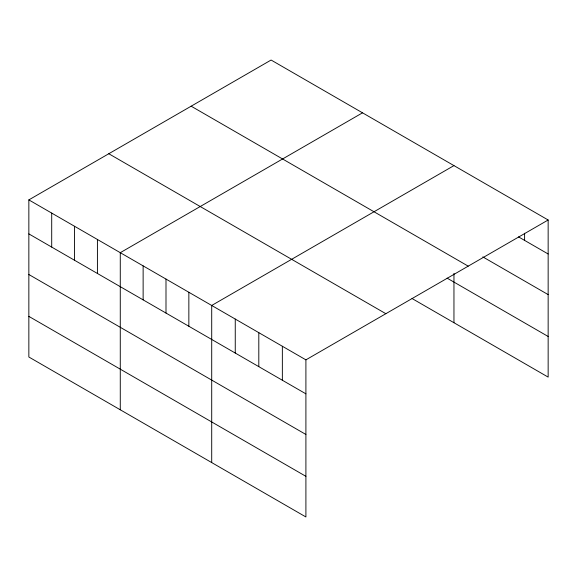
<?xml version="1.0" encoding="UTF-8"?>
<svg xmlns="http://www.w3.org/2000/svg" width="577" height="577" viewBox="0 0 577 577"><rect width="100%" height="100%" fill="white"/><g stroke="black" fill="none" stroke-linecap="round" stroke-linejoin="round"><path stroke-width="0.87" d="M28.85 199.894L305.904 359.853L305.904 516.963L28.85 357.004L28.85 199.894L271.096 60.037L548.15 219.996L548.15 377.106L412.05 298.525M362.522 112.825L120.276 252.683L120.276 409.793M453.955 165.606L211.709 305.464L211.709 462.581M305.904 359.853L548.15 219.996M518.521 236.88L548.15 253.981M482.819 256.895L548.15 294.609M191.153 106.19L468.207 266.148M447.096 278.128L548.15 336.478M108.793 153.742L385.847 313.7M28.85 233.887L305.904 393.839M28.85 274.515L305.904 434.474M28.85 316.376L305.904 476.335M524.601 233.231L524.601 240.385M453.955 273.368L453.955 322.723M282.355 346.258L282.355 380.243M258.806 332.662L258.806 366.647M235.257 319.059L235.257 353.052M188.852 292.272L188.852 326.257M165.996 279.073L165.996 313.066M143.132 265.874L143.132 299.867M97.419 239.484L97.419 273.476M74.563 226.285L74.563 260.277M51.706 213.093L51.706 247.079"/></g></svg>
